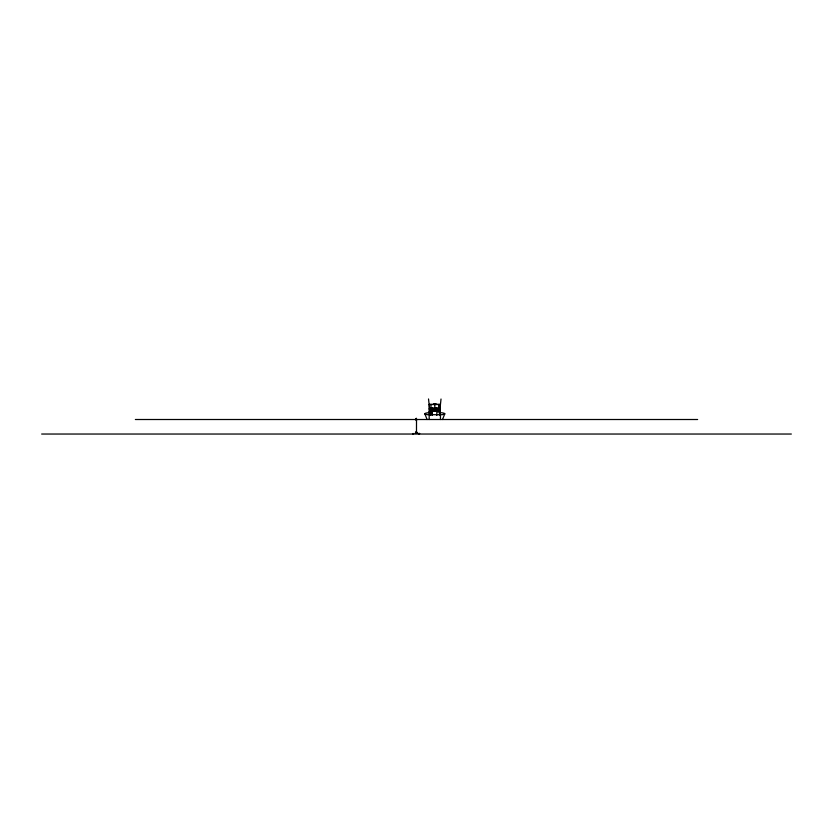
<?xml version="1.0" encoding="UTF-8"?>
<svg xmlns="http://www.w3.org/2000/svg" width="833" height="833" viewBox="0 0 833 833"><rect width="100%" height="100%" fill="white"/><g stroke="black" fill="none" stroke-linecap="round" stroke-linejoin="round"><path stroke-width="1.25" d="M419.561 433.806L418.582 434.035L419.634 433.629M418.999 433.337C419.593 434.399 419.145 433.629 419.228 433.337M412.824 433.66L413.283 433.483M418.895 433.816L419.499 433.795L418.822 434.035M419.166 434.035L419.27 433.691M416.375 433.379L416.5 431.588L416.5 433.379M412.908 433.514L413.512 433.785L412.772 433.878M434.389 408.128L435.222 408.232M434.701 407.722L434.607 408.493L434.92 407.722M415.938 419.311L416.281 418.228L416 419.801M442.521 419.509L444.739 413.949M435.107 408.43L434.607 408.493M415.865 419.207L416.76 419.207M435.097 408.618L434.816 407.566L434.534 408.618M415.959 419.884L416.76 419.801L416.542 419.114M440.355 414.376L439.345 414.876L441.021 399.017M429.266 408.316L440.355 408.316M428.318 412.699L426.86 412.939A44.597 2.718 0 0 0 427.537 414.699L442.094 414.699A44.597 2.718 0 0 0 442.771 412.939L441.313 412.699M428.526 398.965L430.276 414.876L429.266 414.376M429.266 404.515L440.355 404.515M429.266 408.878L440.355 408.878M429.266 409.555L440.355 409.555M431.15 409.763L432.619 409.763M434.076 409.763L435.544 409.763M437.013 409.763L438.47 409.763M429.266 411.127L440.355 411.127M430.703 411.648L432.389 411.648M430.703 412.116L432.389 412.116M430.703 412.585L432.389 412.585M430.703 413.053L432.389 413.053M430.703 413.532L432.389 413.532M430.703 414.001L432.389 414.001M430.703 414.47L432.389 414.47M135.363 419.509L697.638 419.509M416.438 419.978L415.771 419.561M41.65 434.035L791.35 434.035M424.788 413.689L427.1 419.509M440.449 414.928L440.449 419.509M440.355 415.469L440.355 404.39L429.266 404.39L429.172 419.509M440.199 415.417L440.199 412.075L436.815 412.075L436.815 415.417M438.668 404.515L438.668 407.889M438.2 408.878L438.2 409.555M437.523 408.878L437.523 409.555M436.846 408.878L436.846 409.555M436.742 407.889L436.742 411.127M436.169 408.878L436.169 409.555M435.492 408.878L435.492 409.555M434.816 404.515L434.816 407.889M434.816 408.878L434.816 409.555M433.462 408.878L433.462 409.555M432.889 407.889L432.889 411.127M432.389 411.127L432.389 415.417M432.108 408.878L432.108 409.555M431.432 408.878L431.432 409.555M430.963 404.515L430.963 407.889M430.703 411.127L430.703 415.417M416.51 419.509L416.49 431.182M429.776 414.626A4.54 0.562 -90 0 1 429.266 411.356L440.355 411.356A4.54 0.562 -90 0 1 439.855 414.626M416.261 431.588L415.209 433.379L417.791 433.379L416.261 431.588M435.992 404.067L433.639 404.203L435.992 404.067M435.784 408.201L435.544 409.805L434.076 409.805L434.076 408.305L435.784 408.201M432.619 408.305L431.15 408.305L431.15 409.805L432.619 409.805L432.619 408.305M438.47 408.305L437.013 408.305L437.013 409.805L438.47 409.805L438.47 408.305"/></g></svg>
